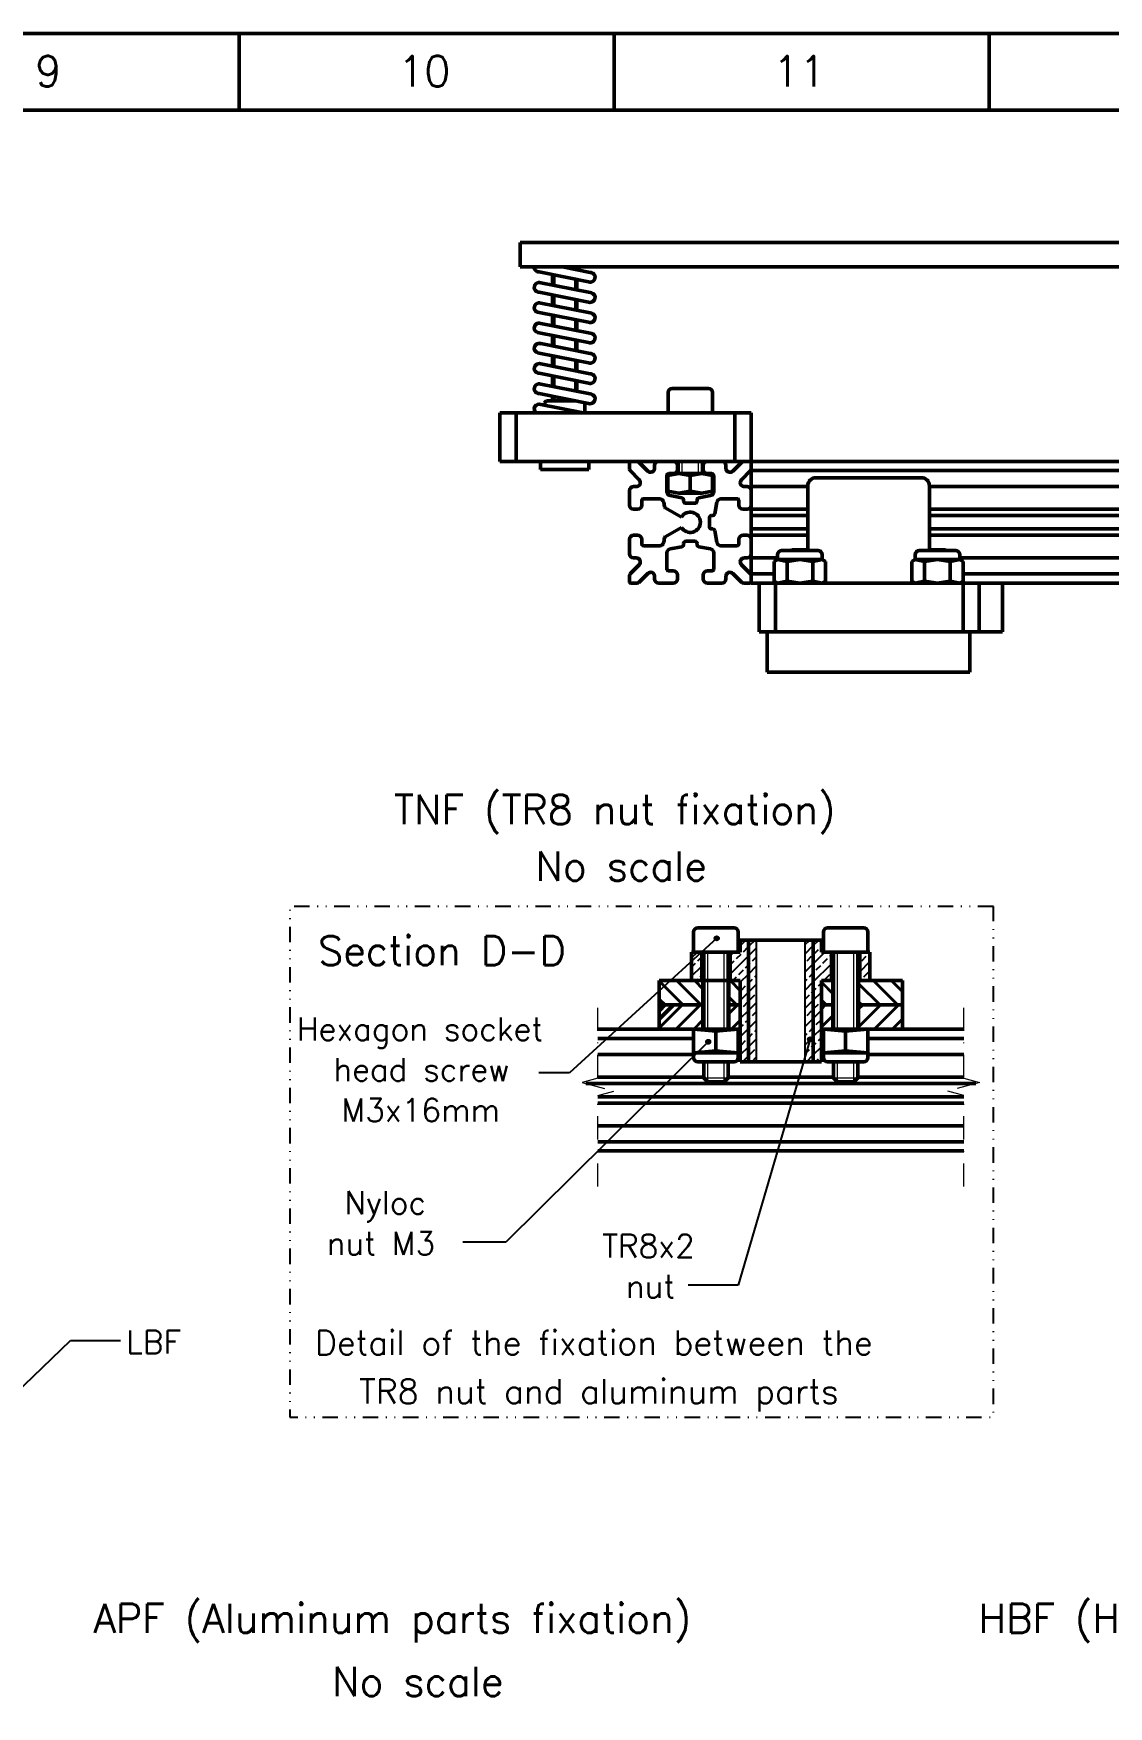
# Model space of a CAD drawing. Extents: x 20728 to 21422, y -7306 to -6812.
# Drawn here: x 21119 to 21251.6, y -7018.3 to -6811.9 of the extents above; entities that cross this region are included whole.
import ezdxf

# ---------------------------------------------------------------- set-up
doc = ezdxf.new("R2010")
doc.units = 0
for name, pattern in [('DASHDOTTINY', [3.81, 1.905, -0.9525, 0, -0.9525]), ('DASHED', [19.05, 12.7, -6.35]), ('DIVIDETINY', [4.7625, 1.905, -0.9525, 0, -0.9525, 0, -0.9525])]:
    doc.linetypes.add(name, pattern=pattern)
for name, color, linetype in [('Cotas', 90, 'Continuous'), ('Detalhe', 132, 'DIVIDETINY'), ('Hachura', 9, 'Continuous')]:
    doc.layers.add(name, color=color, linetype=linetype)
for name, color, linetype, lineweight in [('Encurtamento', 61, 'DASHDOTTINY', 13), ('Fixação e Transmissão', 5, 'Continuous', 50), ('Fixações', 140, 'Continuous', 50), ('Guias', 30, 'Continuous', 50), ('Linha tracejada', 254, 'DASHED', 15), ('Perfis e Cantoneiras', 2, 'Continuous', 50), ('Peças Usinadas', 120, 'Continuous', 50)]:
    doc.layers.add(name, color=color, linetype=linetype, lineweight=lineweight)
doc.styles.get("Standard").update_dxf_attribs({"font": 'romans.shx'})

msp = doc.modelspace()

# ---------------------------------------------------------------- hatches: boundary and pattern name
at = {"layer": 'Cotas'}
h = msp.add_hatch(color=256, dxfattribs=at)
h.dxf.hatch_style = 1
h.paths.add_polyline_path([(21203.571, -6923.519, 0.2411741), (21203.464, -6923.309, 0.6113775), (21203.054, -6923.519, 1), (21203.571, -6923.519)])
h = msp.add_hatch(color=256, dxfattribs=at)
h.dxf.hatch_style = 1
h.paths.add_polyline_path([(21202.519, -6936.285, 0.2411741), (21202.411, -6936.076, 0.6113775), (21202.001, -6936.285, 1), (21202.519, -6936.285)])
h = msp.add_hatch(color=256, dxfattribs=at)
h.dxf.hatch_style = 1
h.paths.add_polyline_path([(21215.078, -6935.978, 0.2411741), (21214.971, -6935.768, 0.6113775), (21214.561, -6935.978, 1), (21215.078, -6935.978)])
at = {"layer": 'Hachura'}
h = msp.add_hatch(dxfattribs=at)
h.set_pattern_fill('ANSI33', color=256, scale=0.25)
h.paths.add_polyline_path([(21201.463, -6925.24), (21200.463, -6925.24), (21200.213, -6925.24), (21200.213, -6928.74), (21201.463, -6928.74), (21201.463, -6925.24)])
h = msp.add_hatch(dxfattribs=at)
h.set_pattern_fill('ANSI33', color=256, scale=0.25)
h.paths.add_polyline_path([(21207.213, -6923.74), (21206.213, -6923.74), (21206.213, -6925.24), (21205.963, -6925.24), (21204.963, -6925.24), (21204.963, -6928.74), (21206.213, -6928.74), (21206.213, -6931.74), (21206.213, -6934.74), (21206.213, -6935.874), (21206.213, -6937.84), (21206.213, -6938.74), (21207.213, -6938.74), (21207.213, -6923.74)])
h = msp.add_hatch(dxfattribs=at)
h.set_pattern_fill('ANSI33', color=256, scale=0.25)
h.paths.add_polyline_path([(21208.213, -6923.74), (21207.213, -6923.74), (21207.213, -6938.74), (21208.213, -6938.74), (21208.213, -6923.74)])
h = msp.add_hatch(dxfattribs=at)
h.set_pattern_fill('ANSI33', color=256, scale=0.25)
h.paths.add_polyline_path([(21215.213, -6923.74), (21214.213, -6923.74), (21214.213, -6938.74), (21215.213, -6938.74), (21215.213, -6923.74)])
h = msp.add_hatch(dxfattribs=at)
h.set_pattern_fill('ANSI33', color=256, scale=0.25)
h.paths.add_polyline_path([(21217.463, -6925.24), (21216.463, -6925.24), (21216.213, -6925.24), (21216.213, -6923.74), (21215.213, -6923.74), (21215.213, -6938.74), (21216.213, -6938.74), (21216.213, -6937.84), (21216.213, -6935.874), (21216.213, -6934.74), (21216.213, -6931.74), (21216.213, -6928.74), (21217.463, -6928.74), (21217.463, -6925.24)])
h = msp.add_hatch(dxfattribs=at)
h.set_pattern_fill('ANSI33', color=256, scale=0.25)
h.paths.add_polyline_path([(21222.213, -6925.24), (21221.963, -6925.24), (21220.963, -6925.24), (21220.963, -6928.74), (21222.213, -6928.74), (21222.213, -6925.24)])
h = msp.add_hatch(dxfattribs=at)
h.set_pattern_fill('JIS_LC_8A', color=256, scale=0.2, angle=90.000003)
h.paths.add_polyline_path([(21196.213, -6928.74), (21201.613, -6928.74), (21201.613, -6931.74), (21200.463, -6931.74), (21196.213, -6931.74), (21196.213, -6928.74)])
h = msp.add_hatch(dxfattribs=at)
h.set_pattern_fill('JIS_LC_8A', color=256, scale=0.2, angle=90.000003)
h.paths.add_polyline_path([(21206.213, -6928.74), (21204.813, -6928.74), (21204.813, -6931.74), (21205.963, -6931.74), (21206.213, -6931.74), (21206.213, -6928.74)])
h = msp.add_hatch(dxfattribs=at)
h.set_pattern_fill('JIS_LC_8A', color=256, scale=0.2, angle=90.000003)
h.paths.add_polyline_path([(21216.213, -6928.74), (21217.613, -6928.74), (21217.613, -6931.74), (21216.463, -6931.74), (21216.213, -6931.74), (21216.213, -6928.74)])
h = msp.add_hatch(dxfattribs=at)
h.set_pattern_fill('JIS_LC_8A', color=256, scale=0.2, angle=90.000003)
h.paths.add_polyline_path([(21226.213, -6928.74), (21220.813, -6928.74), (21220.813, -6931.74), (21221.963, -6931.74), (21226.213, -6931.74), (21226.213, -6928.74)])
h = msp.add_hatch(dxfattribs=at)
h.set_pattern_fill('JIS_LC_8A', color=256, scale=0.200000003, angle=180.000005)
h.paths.add_polyline_path([(21196.213, -6931.74), (21201.613, -6931.74), (21201.613, -6934.74), (21200.463, -6934.74), (21196.213, -6934.74), (21196.213, -6931.74)])
h = msp.add_hatch(dxfattribs=at)
h.set_pattern_fill('JIS_LC_8A', color=256, scale=0.2)
h.paths.add_polyline_path([(21206.213, -6931.74), (21204.813, -6931.74), (21204.813, -6934.74), (21205.963, -6934.74), (21206.213, -6934.74), (21206.213, -6931.74)])
h = msp.add_hatch(dxfattribs=at)
h.set_pattern_fill('JIS_LC_8A', color=256, scale=0.200000003, angle=180.000005)
h.paths.add_polyline_path([(21216.213, -6931.74), (21217.613, -6931.74), (21217.613, -6934.74), (21216.463, -6934.74), (21216.213, -6934.74), (21216.213, -6931.74)])
h = msp.add_hatch(dxfattribs=at)
h.set_pattern_fill('JIS_LC_8A', color=256, scale=0.2)
h.paths.add_polyline_path([(21226.213, -6931.74), (21220.813, -6931.74), (21220.813, -6934.74), (21221.963, -6934.74), (21226.213, -6934.74), (21226.213, -6931.74)])
at = {"layer": 'Peças Usinadas'}
h = msp.add_hatch(dxfattribs=at)
h.set_pattern_fill('JIS_LC_8A', color=256)
h.paths.add_polyline_path([(21201.613, -6931.74), (21196.213, -6931.74), (21196.213, -6934.74), (21200.463, -6934.74), (21201.613, -6934.74), (21201.613, -6931.74)])

# ---------------------------------------------------------------- linework, layer by layer
at = {"layer": 'Cotas'}
for p, q in [((21203.313, -6923.519), (21185.16, -6940.105)), ((21214.82, -6935.978), (21205.95, -6966.315)), ((21202.26, -6936.285), (21177.283, -6960.987)), ((21185.16, -6940.105), (21181.367, -6940.105)), ((21177.283, -6960.987), (21171.983, -6960.987)), ((21205.95, -6966.315), (21199.774, -6966.315)), ((21108.531, -6987.595), (21123.597, -6973.151)), ((21123.597, -6973.151), (21129.772, -6973.151))]:
    msp.add_line(p, q, dxfattribs=at)
for centre in [(21203.313, -6923.519), (21202.26, -6936.285), (21214.82, -6935.978)]:
    msp.add_circle(centre, 0.259, dxfattribs=at)
at = {"layer": 'Detalhe', "flags": 128}
msp.add_lwpolyline([(21237.44, -6919.579), (21150.639, -6919.579), (21150.639, -6982.574), (21237.441, -6982.574)], close=True, dxfattribs=at)
at = {"layer": 'Encurtamento', "color": 4, "ltscale": 1.5}
for p, q in [((21188.656, -6940.759), (21188.656, -6930.767)), ((21233.771, -6940.759), (21233.771, -6930.767)), ((21188.656, -6940.759), (21186.707, -6941.293)), ((21186.707, -6941.293), (21190.604, -6942.361)), ((21235.719, -6941.293), (21231.823, -6942.361)), ((21233.771, -6940.759), (21235.719, -6941.293)), ((21188.656, -6942.896), (21190.604, -6942.361)), ((21188.656, -6954.152), (21188.656, -6942.896)), ((21233.771, -6942.896), (21231.823, -6942.361)), ((21233.771, -6954.152), (21233.771, -6942.896))]:
    msp.add_line(p, q, dxfattribs=at)
at = {"layer": 'Fixação e Transmissão'}
for p, q in [((21179.05, -6840.705), (21179.05, -6837.705)), ((21179.05, -6837.705), (21399.05, -6837.705)), ((21399.05, -6840.705), (21179.05, -6840.705)), ((21183.05, -6840.705), (21180.8, -6840.705)), ((21187.7, -6841.38), (21184.298, -6840.705)), ((21186.05, -6840.705), (21186.05, -6841.052)), ((21187.7, -6842.58), (21181.4, -6841.33)), ((21187.7, -6843.88), (21181.4, -6842.63)), ((21183.05, -6841.657), (21183.05, -6842.957)), ((21186.05, -6842.252), (21186.05, -6843.552)), ((21187.7, -6845.08), (21181.4, -6843.83)), ((21187.7, -6846.38), (21181.4, -6845.13)), ((21183.05, -6844.157), (21183.05, -6845.457)), ((21186.05, -6844.752), (21186.05, -6846.052)), ((21187.7, -6847.58), (21181.4, -6846.33)), ((21183.05, -6846.657), (21183.05, -6847.957)), ((21186.05, -6847.252), (21186.05, -6848.552)), ((21187.7, -6848.88), (21181.4, -6847.63)), ((21187.7, -6850.08), (21181.4, -6848.83)), ((21183.05, -6849.157), (21183.05, -6850.457)), ((21187.7, -6851.38), (21181.4, -6850.13)), ((21187.7, -6852.58), (21181.4, -6851.33)), ((21186.05, -6849.752), (21186.05, -6851.052)), ((21187.7, -6853.88), (21181.4, -6852.63)), ((21183.05, -6851.657), (21183.05, -6852.957)), ((21186.05, -6852.252), (21186.05, -6853.552)), ((21187.7, -6855.08), (21181.4, -6853.83)), ((21187.7, -6856.38), (21181.4, -6855.13)), ((21183.05, -6854.157), (21183.05, -6855.457)), ((21186.05, -6854.752), (21186.05, -6856.052)), ((21187.7, -6857.58), (21181.4, -6856.33)), ((21186.818, -6858.705), (21181.4, -6857.63)), ((21183.05, -6856.657), (21183.05, -6857.205)), ((21202.3, -6855.705), (21197.8, -6855.705)), ((21181.033, -6858.705), (21182.05, -6858.705)), ((21202.8, -6858.705), (21197.3, -6858.705)), ((21198.55, -6866.205), (21198.55, -6864.705)), ((21201.55, -6866.205), (21201.55, -6864.705)), ((21197.297, -6866.45), (21198.647, -6866.205)), ((21197.297, -6868.359), (21197.297, -6866.45)), ((21201.453, -6866.205), (21198.647, -6866.205)), ((21198.647, -6866.205), (21200.05, -6866.45)), ((21201.453, -6866.205), (21200.05, -6866.45)), ((21200.05, -6868.359), (21200.05, -6866.45)), ((21202.803, -6866.45), (21201.453, -6866.205)), ((21202.803, -6868.359), (21202.803, -6866.45)), ((21197.297, -6868.359), (21198.647, -6868.605)), ((21198.647, -6868.605), (21200.05, -6868.359)), ((21201.453, -6868.605), (21198.647, -6868.605)), ((21201.453, -6868.605), (21200.05, -6868.359)), ((21202.803, -6868.359), (21201.453, -6868.605)), ((21210.815, -6876.805), (21210.815, -6876.205)), ((21211.315, -6875.705), (21215.815, -6875.705)), ((21212.565, -6875.605), (21212.465, -6875.705)), ((21212.565, -6875.605), (21214.565, -6875.605)), ((21214.565, -6875.605), (21214.665, -6875.705)), ((21216.315, -6876.805), (21216.315, -6876.205)), ((21227.785, -6876.805), (21227.785, -6876.205)), ((21232.785, -6875.705), (21228.285, -6875.705)), ((21229.535, -6875.605), (21229.435, -6875.705)), ((21231.535, -6875.605), (21229.535, -6875.605)), ((21231.535, -6875.605), (21231.635, -6875.705)), ((21233.285, -6876.805), (21233.285, -6876.205)), ((21210.815, -6876.805), (21210.389, -6877.05)), ((21210.389, -6879.459), (21210.389, -6877.05)), ((21210.815, -6876.805), (21216.315, -6876.805)), ((21210.815, -6876.805), (21211.977, -6877.05)), ((21211.977, -6877.05), (21213.565, -6876.805)), ((21211.977, -6879.459), (21211.977, -6877.05)), ((21215.152, -6877.05), (21213.565, -6876.805)), ((21216.315, -6876.805), (21215.152, -6877.05)), ((21215.152, -6879.459), (21215.152, -6877.05)), ((21216.315, -6876.805), (21216.74, -6877.05)), ((21216.74, -6879.459), (21216.74, -6877.05)), ((21227.785, -6876.805), (21227.36, -6877.05)), ((21227.36, -6879.459), (21227.36, -6877.05)), ((21233.285, -6876.805), (21227.785, -6876.805)), ((21227.785, -6876.805), (21228.948, -6877.05)), ((21228.948, -6877.05), (21230.535, -6876.805)), ((21228.948, -6879.459), (21228.948, -6877.05)), ((21232.123, -6877.05), (21230.535, -6876.805)), ((21233.285, -6876.805), (21232.123, -6877.05)), ((21232.123, -6879.459), (21232.123, -6877.05)), ((21233.285, -6876.805), (21233.711, -6877.05)), ((21233.711, -6879.459), (21233.711, -6877.05)), ((21210.815, -6879.705), (21210.389, -6879.459)), ((21210.815, -6879.705), (21211.977, -6879.459)), ((21210.815, -6879.705), (21216.315, -6879.705)), ((21211.977, -6879.459), (21213.565, -6879.705)), ((21215.152, -6879.459), (21213.565, -6879.705)), ((21216.315, -6879.705), (21215.152, -6879.459)), ((21216.315, -6879.705), (21216.74, -6879.459)), ((21227.785, -6879.705), (21227.36, -6879.459)), ((21227.785, -6879.705), (21228.948, -6879.459)), ((21233.285, -6879.705), (21227.785, -6879.705)), ((21228.948, -6879.459), (21230.535, -6879.705)), ((21232.123, -6879.459), (21230.535, -6879.705)), ((21233.285, -6879.705), (21232.123, -6879.459)), ((21233.285, -6879.705), (21233.711, -6879.459)), ((21200.963, -6922.24), (21205.463, -6922.24)), ((21216.963, -6922.24), (21221.463, -6922.24)), ((21200.213, -6925.24), (21200.213, -6928.74)), ((21200.213, -6925.24), (21206.213, -6925.24)), ((21200.463, -6925.24), (21205.963, -6925.24)), ((21201.713, -6934.74), (21201.713, -6925.24)), ((21204.713, -6934.74), (21204.713, -6925.24)), ((21206.213, -6923.74), (21216.213, -6923.74)), ((21206.213, -6923.74), (21206.213, -6925.24)), ((21207.213, -6938.74), (21207.213, -6923.74)), ((21215.213, -6938.74), (21215.213, -6923.74)), ((21216.213, -6923.74), (21216.213, -6925.24)), ((21216.213, -6925.24), (21222.213, -6925.24)), ((21221.963, -6925.24), (21216.463, -6925.24)), ((21217.713, -6934.74), (21217.713, -6925.24)), ((21220.713, -6934.74), (21220.713, -6925.24)), ((21222.213, -6925.24), (21222.213, -6928.74)), ((21200.213, -6928.74), (21206.213, -6928.74)), ((21206.213, -6928.74), (21204.713, -6928.74)), ((21206.213, -6928.74), (21206.213, -6938.74)), ((21216.213, -6928.74), (21216.213, -6938.74)), ((21216.213, -6928.74), (21217.713, -6928.74)), ((21220.713, -6928.74), (21222.213, -6928.74)), ((21200.463, -6934.74), (21205.963, -6934.74)), ((21200.463, -6934.74), (21203.213, -6934.986)), ((21200.463, -6934.74), (21200.463, -6938.24)), ((21205.963, -6934.74), (21203.213, -6934.986)), ((21203.213, -6934.986), (21203.213, -6937.394)), ((21205.963, -6934.74), (21205.963, -6938.24)), ((21221.963, -6934.74), (21216.463, -6934.74)), ((21216.463, -6934.74), (21219.213, -6934.986)), ((21216.463, -6934.74), (21216.463, -6938.24)), ((21221.963, -6934.74), (21219.213, -6934.986)), ((21219.213, -6934.986), (21219.213, -6937.394)), ((21221.963, -6934.74), (21221.963, -6938.24)), ((21200.463, -6937.64), (21203.213, -6937.394)), ((21200.463, -6937.64), (21205.963, -6937.64)), ((21205.963, -6937.64), (21203.213, -6937.394)), ((21216.463, -6937.64), (21219.213, -6937.394)), ((21221.963, -6937.64), (21216.463, -6937.64)), ((21221.963, -6937.64), (21219.213, -6937.394)), ((21200.963, -6938.74), (21205.463, -6938.74)), ((21201.713, -6938.74), (21201.713, -6940.74)), ((21204.713, -6938.74), (21204.713, -6940.74)), ((21206.213, -6938.74), (21216.213, -6938.74)), ((21221.463, -6938.74), (21216.963, -6938.74)), ((21217.713, -6938.74), (21217.713, -6940.74)), ((21220.713, -6938.74), (21220.713, -6940.74)), ((21202.213, -6941.24), (21201.713, -6940.74)), ((21202.213, -6941.24), (21204.213, -6941.24)), ((21204.213, -6941.24), (21204.713, -6940.74)), ((21218.213, -6941.24), (21217.713, -6940.74)), ((21218.213, -6941.24), (21220.213, -6941.24)), ((21220.213, -6941.24), (21220.713, -6940.74))]:
    msp.add_line(p, q, dxfattribs=at)
at = {"layer": 'Fixação e Transmissão', "ltscale": 0.1}
for p, q in [((21197.3, -6858.705), (21197.3, -6856.205)), ((21202.8, -6858.705), (21202.8, -6856.205)), ((21200.463, -6925.24), (21200.463, -6922.74)), ((21205.963, -6925.24), (21205.963, -6922.74)), ((21216.463, -6925.24), (21216.463, -6922.74)), ((21221.963, -6925.24), (21221.963, -6922.74)), ((21201.463, -6925.24), (21201.463, -6928.74)), ((21204.963, -6925.24), (21204.963, -6928.74)), ((21217.463, -6925.24), (21217.463, -6928.74)), ((21220.963, -6925.24), (21220.963, -6928.74))]:
    msp.add_line(p, q, dxfattribs=at)
at = {"layer": 'Fixação e Transmissão'}
for centre, radius, start, end in [((21181.4, -6840.73), 0.6, 177.61198, 270), ((21181.4, -6843.23), 0.6, 67.55508, 270), ((21187.7, -6841.98), 0.6, 247.55508, 90), ((21181.4, -6845.73), 0.6, 67.55508, 270), ((21187.7, -6844.48), 0.6, 247.55508, 90), ((21187.7, -6846.98), 0.6, 247.55508, 90), ((21181.4, -6848.23), 0.6, 67.55508, 270), ((21187.7, -6849.48), 0.6, 247.55508, 90), ((21181.4, -6850.73), 0.6, 67.55508, 270), ((21187.7, -6851.98), 0.6, 247.55508, 90), ((21181.4, -6853.23), 0.6, 67.55508, 270), ((21181.4, -6855.73), 0.6, 67.55508, 270), ((21187.7, -6854.48), 0.6, 247.55508, 90), ((21181.4, -6858.23), 0.6, 67.55508, 232.34154), ((21187.7, -6856.98), 0.6, 247.55508, 90), ((21197.8, -6856.205), 0.5, 90, 180), ((21202.3, -6856.205), 0.5, 0, 90), ((21211.315, -6876.205), 0.5, 90, 180), ((21215.815, -6876.205), 0.5, 0, 90), ((21228.285, -6876.205), 0.5, 90, 180), ((21232.785, -6876.205), 0.5, 0, 90), ((21200.963, -6922.74), 0.5, 90, 180), ((21205.463, -6922.74), 0.5, 360, 90), ((21216.963, -6922.74), 0.5, 90, 180), ((21221.463, -6922.74), 0.5, 360, 90), ((21200.963, -6938.24), 0.5, 180, 270), ((21205.463, -6938.24), 0.5, 270, 360), ((21216.963, -6938.24), 0.5, 180, 270), ((21221.463, -6938.24), 0.5, 270, 360)]:
    msp.add_arc(centre, radius, start, end, dxfattribs=at)
at = {"layer": 'Fixações'}
for p, q in [((21182.05, -6857.455), (21182.3, -6857.205)), ((21182.05, -6857.758), (21182.05, -6857.455)), ((21182.3, -6857.205), (21185.81, -6857.205)), ((21187.045, -6857.45), (21187.05, -6857.455)), ((21187.05, -6858.705), (21187.05, -6857.455)), ((21181.55, -6865.705), (21181.55, -6864.705)), ((21187.55, -6865.705), (21181.55, -6865.705)), ((21187.55, -6865.705), (21187.55, -6864.705))]:
    msp.add_line(p, q, dxfattribs=at)
at = {"layer": 'Guias'}
for p, q in [((21214.546, -6867.705), (21214.546, -6875.605)), ((21215.546, -6866.705), (21228.546, -6866.705)), ((21229.546, -6867.705), (21229.546, -6875.605)), ((21209.55, -6885.705), (21234.55, -6885.705)), ((21209.55, -6890.705), (21234.55, -6890.705))]:
    msp.add_line(p, q, dxfattribs=at)
at = {"layer": 'Guias', "ltscale": 0.1}
for p, q in [((21209.55, -6885.705), (21209.55, -6890.705)), ((21234.55, -6885.705), (21234.55, -6890.705))]:
    msp.add_line(p, q, dxfattribs=at)
at = {"layer": 'Guias'}
for centre, start, end in [((21215.546, -6867.705), 90, 180), ((21228.546, -6867.705), 0, 90)]:
    msp.add_arc(centre, 1, start, end, dxfattribs=at)
at = {"layer": 'Hachura'}
for p, q in [((21185.8, -6840.705), (21185.8, -6841.003)), ((21183.3, -6841.707), (21183.3, -6843.007)), ((21185.8, -6842.203), (21185.8, -6843.503)), ((21183.3, -6844.207), (21183.3, -6845.507)), ((21185.8, -6844.703), (21185.8, -6846.003)), ((21183.3, -6846.707), (21183.3, -6848.007)), ((21185.8, -6847.203), (21185.8, -6848.503)), ((21183.3, -6849.207), (21183.3, -6850.507)), ((21185.8, -6849.703), (21185.8, -6851.003)), ((21183.3, -6851.707), (21183.3, -6853.007)), ((21185.8, -6852.203), (21185.8, -6853.503)), ((21183.3, -6854.207), (21183.3, -6855.507)), ((21185.8, -6854.703), (21185.8, -6856.003)), ((21183.3, -6856.707), (21183.3, -6857.205)), ((21185.8, -6857.203), (21185.8, -6857.205)), ((21208.213, -6938.74), (21208.213, -6923.74)), ((21214.213, -6938.74), (21214.213, -6923.74))]:
    msp.add_line(p, q, dxfattribs=at)
at = {"layer": 'Linha tracejada'}
for p, q in [((21199.05, -6866.205), (21199.05, -6864.705)), ((21201.05, -6866.205), (21201.05, -6864.705)), ((21212.565, -6875.605), (21212.565, -6875.705)), ((21214.565, -6875.605), (21214.565, -6875.705)), ((21229.535, -6875.605), (21229.535, -6875.705)), ((21231.535, -6875.605), (21231.535, -6875.705)), ((21202.213, -6934.74), (21202.213, -6925.24)), ((21204.213, -6934.74), (21204.213, -6925.24)), ((21218.213, -6934.74), (21218.213, -6925.24)), ((21220.213, -6934.74), (21220.213, -6925.24)), ((21202.213, -6941.24), (21202.213, -6938.74)), ((21204.213, -6941.24), (21204.213, -6938.74)), ((21218.213, -6941.24), (21218.213, -6938.74)), ((21220.213, -6941.24), (21220.213, -6938.74)), ((21201.713, -6940.74), (21204.713, -6940.74)), ((21217.713, -6940.74), (21220.713, -6940.74))]:
    msp.add_line(p, q, dxfattribs=at)
at = {"layer": 'Peças Usinadas'}
for p, q in [((21144.384, -6811.91), (21144.384, -6821.36)), ((21190.645, -6811.91), (21190.645, -6821.36)), ((21236.905, -6811.91), (21236.905, -6821.36)), ((21176.55, -6858.705), (21207.55, -6858.705)), ((21176.55, -6864.705), (21176.55, -6858.705)), ((21178.55, -6864.705), (21178.55, -6858.705)), ((21205.55, -6864.705), (21205.55, -6858.705)), ((21207.55, -6864.705), (21207.55, -6858.705)), ((21176.55, -6864.705), (21207.55, -6864.705)), ((21208.557, -6879.705), (21238.557, -6879.705)), ((21208.557, -6885.705), (21208.557, -6879.705)), ((21210.557, -6885.705), (21210.557, -6879.705)), ((21233.697, -6885.705), (21233.697, -6879.705)), ((21235.697, -6885.705), (21235.697, -6879.705)), ((21238.557, -6885.705), (21238.557, -6879.705)), ((21208.557, -6885.705), (21238.557, -6885.705)), ((21196.213, -6928.74), (21196.213, -6934.74)), ((21201.713, -6928.74), (21196.213, -6928.74)), ((21216.213, -6928.74), (21217.713, -6928.74)), ((21220.713, -6928.74), (21226.213, -6928.74)), ((21226.213, -6928.74), (21226.213, -6934.74)), ((21201.713, -6931.74), (21196.213, -6931.74)), ((21206.213, -6931.74), (21204.713, -6931.74)), ((21216.213, -6931.74), (21217.713, -6931.74)), ((21220.713, -6931.74), (21226.213, -6931.74)), ((21206.213, -6934.74), (21205.963, -6934.74)), ((21216.213, -6934.74), (21216.463, -6934.74))]:
    msp.add_line(p, q, dxfattribs=at)
at = {"layer": 'Peças Usinadas', "color": 2}
for p, q in [((21192.55, -6865.662), (21192.55, -6864.855)), ((21193.736, -6866.951), (21192.623, -6865.838)), ((21193.507, -6864.705), (21192.7, -6864.705)), ((21194.796, -6865.89), (21193.684, -6864.778)), ((21195.65, -6865.537), (21195.65, -6865.205)), ((21197.95, -6864.705), (21196.15, -6864.705)), ((21198.45, -6865.705), (21198.45, -6865.205)), ((21201.65, -6865.705), (21201.65, -6865.205)), ((21202.15, -6864.705), (21203.95, -6864.705)), ((21204.45, -6865.537), (21204.45, -6865.205)), ((21205.303, -6865.89), (21206.416, -6864.778)), ((21206.364, -6866.951), (21207.477, -6865.838)), ((21206.593, -6864.705), (21207.4, -6864.705)), ((21207.55, -6864.705), (21370.55, -6864.705)), ((21207.55, -6879.705), (21207.55, -6864.705)), ((21207.55, -6865.662), (21207.55, -6864.855)), ((21207.55, -6865.838), (21278.3, -6865.838)), ((21193.382, -6867.805), (21193.05, -6867.805)), ((21197.15, -6868.428), (21197.15, -6866.455)), ((21197.95, -6866.205), (21197.4, -6866.205)), ((21202.15, -6866.205), (21202.7, -6866.205)), ((21202.95, -6868.428), (21202.95, -6866.455)), ((21206.718, -6867.805), (21207.05, -6867.805)), ((21207.55, -6867.805), (21214.546, -6867.805)), ((21229.546, -6867.805), (21278.3, -6867.805)), ((21192.55, -6870.105), (21192.55, -6868.305)), ((21194.05, -6870.105), (21194.05, -6869.555)), ((21196.274, -6869.305), (21194.3, -6869.305)), ((21196.87, -6870.307), (21196.766, -6869.718)), ((21199.018, -6869.177), (21197.563, -6868.921)), ((21199.225, -6869.605), (21199.225, -6869.424)), ((21200.05, -6869.855), (21199.475, -6869.855)), ((21200.05, -6869.855), (21200.625, -6869.855)), ((21200.875, -6869.605), (21200.875, -6869.424)), ((21201.082, -6869.177), (21202.537, -6868.921)), ((21203.077, -6871.173), (21203.334, -6869.718)), ((21203.826, -6869.305), (21205.8, -6869.305)), ((21206.05, -6870.105), (21206.05, -6869.555)), ((21207.55, -6870.105), (21207.55, -6868.305)), ((21193.55, -6870.605), (21193.05, -6870.605)), ((21198.967, -6871.58), (21196.943, -6870.411)), ((21202.4, -6872.205), (21202.4, -6871.63)), ((21202.65, -6871.38), (21202.831, -6871.38)), ((21206.55, -6870.605), (21207.05, -6870.605)), ((21207.55, -6870.605), (21214.546, -6870.605)), ((21207.55, -6871.38), (21214.546, -6871.38)), ((21229.546, -6870.605), (21279.55, -6870.605)), ((21229.546, -6871.38), (21348.554, -6871.38)), ((21193.55, -6873.805), (21193.05, -6873.805)), ((21196.87, -6874.102), (21196.766, -6874.691)), ((21198.967, -6872.83), (21196.943, -6873.998)), ((21202.4, -6872.205), (21202.4, -6872.78)), ((21202.65, -6873.03), (21202.831, -6873.03)), ((21203.077, -6873.236), (21203.334, -6874.691)), ((21206.55, -6873.805), (21207.05, -6873.805)), ((21207.55, -6873.03), (21214.546, -6873.03)), ((21207.55, -6873.805), (21214.546, -6873.805)), ((21229.546, -6873.03), (21348.554, -6873.03)), ((21229.546, -6873.805), (21348.554, -6873.805)), ((21192.55, -6874.305), (21192.55, -6876.105)), ((21194.05, -6874.305), (21194.05, -6874.855)), ((21196.274, -6875.105), (21194.3, -6875.105)), ((21197.15, -6875.981), (21197.15, -6877.955)), ((21199.018, -6875.232), (21197.563, -6875.488)), ((21199.225, -6874.805), (21199.225, -6874.985)), ((21200.05, -6874.555), (21199.475, -6874.555)), ((21200.05, -6874.555), (21200.625, -6874.555)), ((21200.875, -6874.805), (21200.875, -6874.985)), ((21201.082, -6875.232), (21202.537, -6875.488)), ((21202.95, -6875.981), (21202.95, -6877.955)), ((21203.826, -6875.105), (21205.8, -6875.105)), ((21206.05, -6874.305), (21206.05, -6874.855)), ((21207.55, -6874.305), (21207.55, -6876.105)), ((21193.736, -6877.458), (21192.623, -6878.571)), ((21193.382, -6876.605), (21193.05, -6876.605)), ((21197.95, -6878.205), (21197.4, -6878.205)), ((21202.15, -6878.205), (21202.7, -6878.205)), ((21206.364, -6877.458), (21207.477, -6878.571)), ((21206.718, -6876.605), (21207.05, -6876.605)), ((21207.55, -6876.605), (21210.815, -6876.605)), ((21233.285, -6876.605), (21344.815, -6876.605)), ((21192.55, -6878.747), (21192.55, -6879.555)), ((21193.507, -6879.705), (21192.7, -6879.705)), ((21194.796, -6878.519), (21193.684, -6879.631)), ((21195.65, -6878.872), (21195.65, -6879.205)), ((21197.95, -6879.705), (21196.15, -6879.705)), ((21198.45, -6878.705), (21198.45, -6879.205)), ((21201.65, -6878.705), (21201.65, -6879.205)), ((21202.15, -6879.705), (21203.95, -6879.705)), ((21204.45, -6878.872), (21204.45, -6879.205)), ((21205.303, -6878.519), (21206.416, -6879.631)), ((21206.593, -6879.705), (21207.4, -6879.705)), ((21207.55, -6878.571), (21210.389, -6878.571)), ((21207.55, -6878.747), (21207.55, -6879.555)), ((21207.55, -6879.705), (21370.55, -6879.705)), ((21233.711, -6878.571), (21344.389, -6878.571)), ((21188.656, -6934.74), (21200.463, -6934.74)), ((21188.656, -6935.874), (21200.463, -6935.874)), ((21206.213, -6934.74), (21200.463, -6934.74)), ((21206.213, -6935.874), (21205.963, -6935.874)), ((21216.213, -6934.74), (21221.963, -6934.74)), ((21216.213, -6935.874), (21216.463, -6935.874)), ((21221.963, -6934.74), (21233.771, -6934.74)), ((21221.963, -6935.874), (21233.771, -6935.874)), ((21188.656, -6937.84), (21200.463, -6937.84)), ((21206.213, -6937.84), (21205.963, -6937.84)), ((21216.213, -6937.84), (21216.463, -6937.84)), ((21221.963, -6937.84), (21233.771, -6937.84)), ((21187.152, -6941.415), (21235.274, -6941.415)), ((21188.656, -6940.64), (21201.713, -6940.64)), ((21204.713, -6940.64), (21217.713, -6940.64)), ((21220.713, -6940.64), (21233.771, -6940.64)), ((21188.656, -6943.065), (21233.771, -6943.065)), ((21188.656, -6943.84), (21233.771, -6943.84)), ((21188.656, -6946.64), (21233.771, -6946.64)), ((21188.656, -6948.606), (21233.771, -6948.606)), ((21188.656, -6949.74), (21233.771, -6949.74))]:
    msp.add_line(p, q, dxfattribs=at)
at = {"layer": 'Peças Usinadas', "ltscale": 0.1}
for p, q in [((21201.613, -6928.74), (21201.613, -6934.74)), ((21204.813, -6928.74), (21204.813, -6934.74)), ((21217.613, -6928.74), (21217.613, -6934.74)), ((21220.813, -6928.74), (21220.813, -6934.74))]:
    msp.add_line(p, q, dxfattribs=at)
at = {"layer": 'Peças Usinadas', "flags": 128}
for points in [[(20728.041, -7306.013), (21421.947, -7306.013), (21421.947, -6811.91), (20728.041, -6811.91)], [(20737.491, -7296.563), (21412.497, -7296.563), (21412.497, -6821.36), (20737.491, -6821.36)]]:
    msp.add_lwpolyline(points, close=True, dxfattribs=at)
at = {"layer": 'Peças Usinadas', "color": 2}
for centre, radius, start, end in [((21192.7, -6864.855), 0.15, 90, 180), ((21192.8, -6865.662), 0.25, 180, 225), ((21193.507, -6864.955), 0.25, 45, 90), ((21195.15, -6865.537), 0.5, 225, 360), ((21196.15, -6865.205), 0.5, 90, 180), ((21197.95, -6865.205), 0.5, 360, 90), ((21197.95, -6865.705), 0.5, 270, 360), ((21202.15, -6865.205), 0.5, 90, 180), ((21202.15, -6865.705), 0.5, 180, 270), ((21203.95, -6865.205), 0.5, 0, 90), ((21204.95, -6865.537), 0.5, 180, 315), ((21206.593, -6864.955), 0.25, 90, 135), ((21207.4, -6864.855), 0.15, 0, 90), ((21207.3, -6865.662), 0.25, 315, 360), ((21193.05, -6868.305), 0.5, 90, 180), ((21193.382, -6867.305), 0.5, 270, 45), ((21197.4, -6866.455), 0.25, 90, 180), ((21202.7, -6866.455), 0.25, 360, 90), ((21206.718, -6867.305), 0.5, 135, 270), ((21207.05, -6868.305), 0.5, 0, 90), ((21194.3, -6869.555), 0.25, 90, 180), ((21196.274, -6869.805), 0.5, 10, 90), ((21197.65, -6868.428), 0.5, 180, 260), ((21198.975, -6869.424), 0.25, 360, 80), ((21199.475, -6869.605), 0.25, 180, 270), ((21200.625, -6869.605), 0.25, 270, 360), ((21201.125, -6869.424), 0.25, 100, 180), ((21202.45, -6868.428), 0.5, 280, 360), ((21203.826, -6869.805), 0.5, 90, 170), ((21205.8, -6869.555), 0.25, 360, 90), ((21193.05, -6870.105), 0.5, 180, 270), ((21193.55, -6870.105), 0.5, 270, 360), ((21197.018, -6870.281), 0.15, 190, 240), ((21200.05, -6872.205), 1.25, 210, 150), ((21200.05, -6872.205), 1.25, 210, 150), ((21202.65, -6871.63), 0.25, 90, 180), ((21202.831, -6871.13), 0.25, 270, 350), ((21206.55, -6870.105), 0.5, 180, 270), ((21207.05, -6870.105), 0.5, 270, 360), ((21193.05, -6874.305), 0.5, 90, 180), ((21193.55, -6874.305), 0.5, 0, 90), ((21197.018, -6874.128), 0.15, 120, 170), ((21202.65, -6872.78), 0.25, 180, 270), ((21202.831, -6873.28), 0.25, 10, 90), ((21206.55, -6874.305), 0.5, 90, 180), ((21207.05, -6874.305), 0.5, 0, 90), ((21193.05, -6876.105), 0.5, 180, 270), ((21194.3, -6874.855), 0.25, 180, 270), ((21196.274, -6874.605), 0.5, 270, 350), ((21197.65, -6875.981), 0.5, 100, 180), ((21198.975, -6874.985), 0.25, 280, 360), ((21199.475, -6874.805), 0.25, 90, 180), ((21200.625, -6874.805), 0.25, 0, 90), ((21201.125, -6874.985), 0.25, 180, 260), ((21202.45, -6875.981), 0.5, 0, 80), ((21203.826, -6874.605), 0.5, 190, 270), ((21205.8, -6874.855), 0.25, 270, 360), ((21207.05, -6876.105), 0.5, 270, 360), ((21193.382, -6877.105), 0.5, 315, 90), ((21197.4, -6877.955), 0.25, 180, 270), ((21197.95, -6878.705), 0.5, 360, 90), ((21202.15, -6878.705), 0.5, 90, 180), ((21202.7, -6877.955), 0.25, 270, 360), ((21206.718, -6877.105), 0.5, 90, 225), ((21192.8, -6878.747), 0.25, 135, 180), ((21192.7, -6879.555), 0.15, 180, 270), ((21193.507, -6879.455), 0.25, 270, 315), ((21195.15, -6878.872), 0.5, 0, 135), ((21196.15, -6879.205), 0.5, 180, 270), ((21197.95, -6879.205), 0.5, 270, 360), ((21202.15, -6879.205), 0.5, 180, 270), ((21203.95, -6879.205), 0.5, 270, 360), ((21204.95, -6878.872), 0.5, 45, 180), ((21206.593, -6879.455), 0.25, 225, 270), ((21207.4, -6879.555), 0.15, 270, 360), ((21207.3, -6878.747), 0.25, 0, 45)]:
    msp.add_arc(centre, radius, start, end, dxfattribs=at)

# ---------------------------------------------------------------- texts
at = {"layer": 'Cotas'}
for s, height, p in [('9', 3.78, (21119.24, -6818.452)), ('10', 3.78, (21163.989, -6818.452)), ('11', 3.78, (21210.249, -6818.452)), ('Hexagon socket', 2.835, (21151.535, -6936.126)), ('head screw', 2.835, (21156.035, -6941.126)), ('M3x16mm', 2.835, (21157.035, -6946.126)), ('Nyloc', 2.835, (21157.392, -6957.555)), ('nut M3', 2.835, (21155.209, -6962.555)), ('TR8x2', 2.835, (21189.184, -6962.884)), ('nut', 2.835, (21192.115, -6967.884)), ('LBF', 2.835, (21130.458, -6974.746))]:
    msp.add_text(s, height=height, dxfattribs=at).set_placement(p)
at = {"layer": 'Cotas', "color": 7}
for s, height, p in [('TNF (TR8 nut fixation)', 3.6, (21163.5, -6909.438)), ('No scale', 3.6, (21180.947, -6916.416)), ('Detail of the fixation between the', 3, (21153.769, -6974.908)), ('TR8 nut and aluminum parts', 3, (21159.21, -6980.908)), ('APF (Aluminum parts fixation)', 3.6, (21126.425, -7009.192)), ('HBF (Heatbed fixation)', 3.6, (21235.617, -7009.192)), ('No scale', 3.6, (21155.861, -7016.992))]:
    msp.add_text(s, height=height, dxfattribs=at).set_placement(p)
at = {"layer": 'Perfis e Cantoneiras', "color": 130}
msp.add_text('Section D-D', height=3.6, dxfattribs=at).set_placement((21154.153, -6926.849))

doc.saveas('drawing.dxf')
